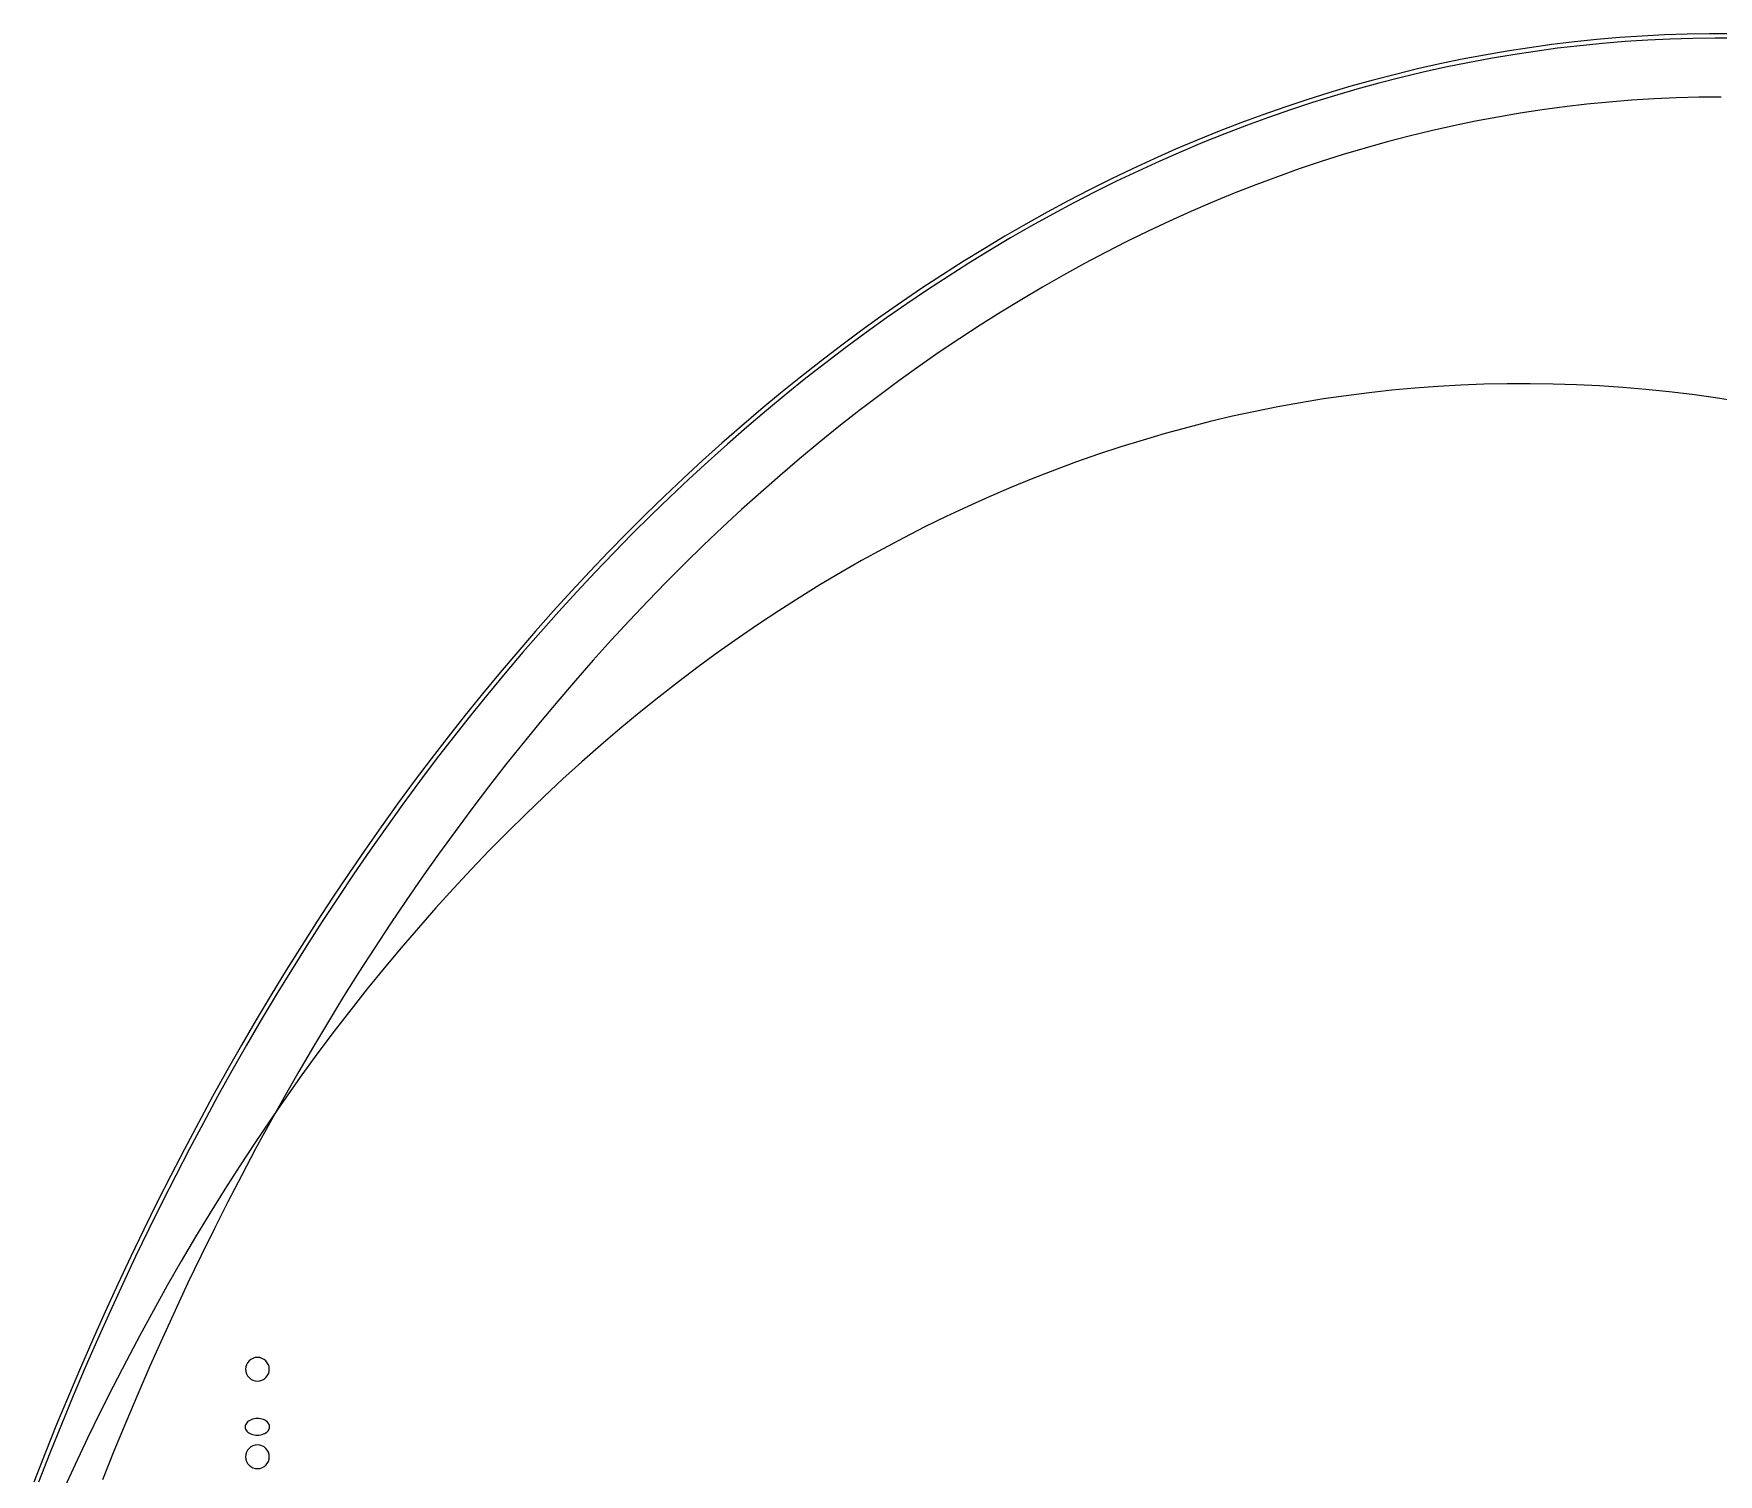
# Model space of a CAD drawing. Extents: x -1 to 217, y -22 to 302.
# Drawn here: x 13.2 to 107.7, y 220.8 to 301.6 of the extents above; entities that cross this region are included whole.
import ezdxf

# ---------------------------------------------------------------- set-up
doc = ezdxf.new("R2010")
doc.units = 0

msp = doc.modelspace()

# ---------------------------------------------------------------- linework, layer by layer
at = {"layer": 'CIRCLES'}
for p, q in [((25.146, 226.949), (25.108, 226.825)), ((25.207, 227.064), (25.146, 226.949)), ((25.29, 227.165), (25.207, 227.064)), ((25.391, 227.247), (25.29, 227.165)), ((25.506, 227.309), (25.391, 227.247)), ((25.63, 227.347), (25.506, 227.309)), ((25.76, 227.359), (25.63, 227.347)), ((25.889, 227.347), (25.76, 227.359)), ((26.014, 227.309), (25.889, 227.347)), ((26.129, 227.247), (26.014, 227.309)), ((26.23, 227.165), (26.129, 227.247)), ((26.312, 227.064), (26.23, 227.165)), ((26.374, 226.949), (26.312, 227.064)), ((26.411, 226.825), (26.374, 226.949)), ((25.108, 226.825), (25.096, 226.695)), ((25.096, 226.695), (25.108, 226.565)), ((25.108, 226.565), (25.146, 226.441)), ((25.146, 226.441), (25.207, 226.326)), ((25.207, 226.326), (25.29, 226.225)), ((25.29, 226.225), (25.391, 226.143)), ((25.391, 226.143), (25.506, 226.081)), ((25.506, 226.081), (25.63, 226.043)), ((25.63, 226.043), (25.76, 226.031)), ((25.76, 226.031), (25.889, 226.043)), ((25.889, 226.043), (26.014, 226.081)), ((26.014, 226.081), (26.129, 226.143)), ((26.129, 226.143), (26.23, 226.225)), ((26.23, 226.225), (26.312, 226.326)), ((26.312, 226.326), (26.374, 226.441)), ((26.374, 226.441), (26.411, 226.565)), ((26.424, 226.695), (26.411, 226.825)), ((26.411, 226.565), (26.424, 226.695)), ((25.29, 222.254), (25.207, 222.153)), ((25.391, 222.337), (25.29, 222.254)), ((25.506, 222.398), (25.391, 222.337)), ((25.63, 222.436), (25.506, 222.398)), ((25.76, 222.449), (25.63, 222.436)), ((25.889, 222.436), (25.76, 222.449)), ((26.014, 222.398), (25.889, 222.436)), ((26.129, 222.337), (26.014, 222.398)), ((26.23, 222.254), (26.129, 222.337)), ((26.312, 222.153), (26.23, 222.254)), ((25.108, 221.914), (25.096, 221.784)), ((25.096, 221.784), (25.108, 221.655)), ((25.146, 222.039), (25.108, 221.914)), ((25.108, 221.655), (25.146, 221.53)), ((25.207, 222.153), (25.146, 222.039)), ((25.146, 221.53), (25.207, 221.415)), ((25.207, 221.415), (25.29, 221.315)), ((25.29, 221.315), (25.391, 221.232)), ((25.391, 221.232), (25.506, 221.171)), ((26.014, 221.171), (26.129, 221.232)), ((26.129, 221.232), (26.23, 221.315)), ((26.23, 221.315), (26.312, 221.415)), ((26.374, 222.039), (26.312, 222.153)), ((26.312, 221.415), (26.374, 221.53)), ((26.411, 221.914), (26.374, 222.039)), ((26.374, 221.53), (26.411, 221.655)), ((26.424, 221.784), (26.411, 221.914)), ((26.411, 221.655), (26.424, 221.784)), ((25.506, 221.171), (25.63, 221.133)), ((25.63, 221.133), (25.76, 221.12)), ((25.76, 221.12), (25.889, 221.133)), ((25.889, 221.133), (26.014, 221.171))]:
    msp.add_line(p, q, dxfattribs=at)
at = {"layer": 'ELLIPSES'}
for p, q in [((105.987, 301.597), (104.722, 301.553)), ((107.253, 301.618), (105.987, 301.597)), ((108.519, 301.618), (107.253, 301.618)), ((95.883, 300.64), (94.626, 300.423)), ((97.142, 300.835), (95.883, 300.64)), ((97.462, 300.629), (96.203, 300.438)), ((98.403, 301.009), (97.142, 300.835)), ((98.722, 300.798), (97.462, 300.629)), ((99.665, 301.162), (98.403, 301.009)), ((99.984, 300.945), (98.722, 300.798)), ((100.928, 301.292), (99.665, 301.162)), ((101.247, 301.07), (99.984, 300.945)), ((102.192, 301.401), (100.928, 301.292)), ((102.51, 301.174), (101.247, 301.07)), ((103.456, 301.488), (102.192, 301.401)), ((103.774, 301.256), (102.51, 301.174)), ((104.722, 301.553), (103.456, 301.488)), ((105.039, 301.316), (103.774, 301.256)), ((106.304, 301.354), (105.039, 301.316)), ((107.57, 301.37), (106.304, 301.354)), ((108.835, 301.365), (107.57, 301.37)), ((92.116, 299.923), (90.865, 299.642)), ((92.436, 299.737), (91.185, 299.46)), ((93.37, 300.184), (92.116, 299.923)), ((93.69, 299.992), (92.436, 299.737)), ((94.626, 300.423), (93.37, 300.184)), ((94.946, 300.226), (93.69, 299.992)), ((96.203, 300.438), (94.946, 300.226)), ((88.368, 299.013), (87.124, 298.667)), ((88.689, 298.841), (87.444, 298.499)), ((89.615, 299.338), (88.368, 299.013)), ((89.935, 299.161), (88.689, 298.841)), ((90.865, 299.642), (89.615, 299.338)), ((91.185, 299.46), (89.935, 299.161)), ((84.644, 297.91), (83.408, 297.5)), ((85.882, 298.299), (84.644, 297.91)), ((86.203, 298.136), (84.964, 297.751)), ((87.124, 298.667), (85.882, 298.299)), ((87.444, 298.499), (86.203, 298.136)), ((102.875, 297.883), (101.62, 297.782)), ((104.131, 297.961), (102.875, 297.883)), ((105.387, 298.017), (104.131, 297.961)), ((106.644, 298.051), (105.387, 298.017)), ((107.901, 298.062), (106.644, 298.051)), ((82.176, 297.069), (80.948, 296.616)), ((82.496, 296.919), (81.267, 296.47)), ((83.408, 297.5), (82.176, 297.069)), ((83.728, 297.346), (82.496, 296.919)), ((84.964, 297.751), (83.728, 297.346)), ((95.361, 296.943), (94.114, 296.708)), ((96.61, 297.155), (95.361, 296.943)), ((97.861, 297.345), (96.61, 297.155)), ((99.112, 297.513), (97.861, 297.345)), ((100.366, 297.659), (99.112, 297.513)), ((101.62, 297.782), (100.366, 297.659)), ((79.723, 296.142), (78.501, 295.647)), ((80.042, 296.001), (78.82, 295.51)), ((80.948, 296.616), (79.723, 296.142)), ((81.267, 296.47), (80.042, 296.001)), ((91.626, 296.171), (90.385, 295.87)), ((92.869, 296.451), (91.626, 296.171)), ((94.114, 296.708), (92.869, 296.451)), ((77.284, 295.132), (76.071, 294.595)), ((77.603, 294.999), (76.389, 294.466)), ((78.501, 295.647), (77.284, 295.132)), ((78.82, 295.51), (77.603, 294.999)), ((87.912, 295.201), (86.679, 294.833)), ((89.147, 295.546), (87.912, 295.201)), ((90.385, 295.87), (89.147, 295.546)), ((74.862, 294.038), (73.657, 293.459)), ((76.071, 294.595), (74.862, 294.038)), ((76.389, 294.466), (75.18, 293.913)), ((84.222, 294.032), (82.999, 293.598)), ((85.449, 294.443), (84.222, 294.032)), ((86.679, 294.833), (85.449, 294.443)), ((73.657, 293.459), (72.457, 292.861)), ((73.975, 293.338), (72.775, 292.744)), ((75.18, 293.913), (73.975, 293.338)), ((81.78, 293.143), (80.564, 292.666)), ((82.999, 293.598), (81.78, 293.143)), ((71.262, 292.241), (70.072, 291.601)), ((71.579, 292.128), (70.388, 291.492)), ((72.457, 292.861), (71.262, 292.241)), ((72.775, 292.744), (71.579, 292.128)), ((79.351, 292.167), (78.143, 291.647)), ((80.564, 292.666), (79.351, 292.167)), ((70.072, 291.601), (68.887, 290.941)), ((70.388, 291.492), (69.203, 290.835)), ((78.143, 291.647), (76.939, 291.105)), ((67.707, 290.26), (66.532, 289.559)), ((68.887, 290.941), (67.707, 290.26)), ((69.203, 290.835), (68.022, 290.158)), ((75.74, 290.542), (74.545, 289.957)), ((76.939, 291.105), (75.74, 290.542)), ((66.532, 289.559), (65.364, 288.838)), ((66.847, 289.461), (65.678, 288.743)), ((68.022, 290.158), (66.847, 289.461)), ((73.355, 289.351), (72.17, 288.724)), ((74.545, 289.957), (73.355, 289.351)), ((65.364, 288.838), (64.2, 288.097)), ((65.678, 288.743), (64.514, 288.005)), ((72.17, 288.724), (70.989, 288.076)), ((64.2, 288.097), (63.043, 287.336)), ((64.514, 288.005), (63.356, 287.248)), ((69.814, 287.407), (68.645, 286.717)), ((70.989, 288.076), (69.814, 287.407)), ((61.892, 286.555), (60.746, 285.754)), ((62.204, 286.47), (61.058, 285.673)), ((63.043, 287.336), (61.892, 286.555)), ((63.356, 287.248), (62.204, 286.47)), ((68.645, 286.717), (67.481, 286.006)), ((60.746, 285.754), (59.608, 284.934)), ((61.058, 285.673), (59.919, 284.856)), ((67.481, 286.006), (66.322, 285.274)), ((59.608, 284.934), (58.475, 284.094)), ((59.919, 284.856), (58.786, 284.019)), ((66.322, 285.274), (65.17, 284.522)), ((58.475, 284.094), (57.35, 283.234)), ((58.786, 284.019), (57.66, 283.163)), ((64.023, 283.749), (62.883, 282.956)), ((65.17, 284.522), (64.023, 283.749)), ((57.35, 283.234), (56.231, 282.356)), ((57.66, 283.163), (56.54, 282.287)), ((62.883, 282.956), (61.749, 282.142)), ((56.231, 282.356), (55.119, 281.458)), ((56.54, 282.287), (55.427, 281.392)), ((61.749, 282.142), (60.622, 281.309)), ((90.711, 281.734), (89.423, 281.616)), ((92.001, 281.829), (90.711, 281.734)), ((93.293, 281.901), (92.001, 281.829)), ((94.587, 281.951), (93.293, 281.901)), ((95.882, 281.978), (94.587, 281.951)), ((97.178, 281.982), (95.882, 281.978)), ((98.476, 281.963), (97.178, 281.982)), ((99.775, 281.922), (98.476, 281.963)), ((101.074, 281.858), (99.775, 281.922)), ((102.374, 281.771), (101.074, 281.858)), ((103.674, 281.661), (102.374, 281.771)), ((55.119, 281.458), (54.014, 280.541)), ((55.427, 281.392), (54.322, 280.479)), ((60.622, 281.309), (59.501, 280.455)), ((84.297, 280.917), (83.023, 280.685)), ((85.575, 281.126), (84.297, 280.917)), ((86.855, 281.312), (85.575, 281.126)), ((88.138, 281.475), (86.855, 281.312)), ((89.423, 281.616), (88.138, 281.475)), ((104.975, 281.529), (103.674, 281.661)), ((106.275, 281.374), (104.975, 281.529)), ((107.576, 281.196), (106.275, 281.374)), ((108.876, 280.995), (107.576, 281.196)), ((54.014, 280.541), (52.916, 279.606)), ((54.322, 280.479), (53.223, 279.546)), ((59.501, 280.455), (58.388, 279.581)), ((79.221, 279.856), (77.961, 279.535)), ((80.485, 280.155), (79.221, 279.856)), ((81.752, 280.432), (80.485, 280.155)), ((83.023, 280.685), (81.752, 280.432)), ((52.916, 279.606), (51.826, 278.651)), ((53.223, 279.546), (52.132, 278.594)), ((58.388, 279.581), (57.281, 278.688)), ((76.706, 279.191), (75.454, 278.825)), ((77.961, 279.535), (76.706, 279.191)), ((51.826, 278.651), (50.743, 277.678)), ((52.132, 278.594), (51.049, 277.623)), ((57.281, 278.688), (56.181, 277.775)), ((72.965, 278.025), (71.727, 277.592)), ((74.207, 278.436), (72.965, 278.025)), ((75.454, 278.825), (74.207, 278.436)), ((50.743, 277.678), (49.668, 276.686)), ((51.049, 277.623), (49.973, 276.634)), ((56.181, 277.775), (55.089, 276.842)), ((70.495, 277.137), (69.268, 276.66)), ((71.727, 277.592), (70.495, 277.137)), ((49.668, 276.686), (48.601, 275.676)), ((49.973, 276.634), (48.905, 275.627)), ((55.089, 276.842), (54.004, 275.89)), ((68.046, 276.161), (66.83, 275.64)), ((69.268, 276.66), (68.046, 276.161)), ((48.601, 275.676), (47.542, 274.647)), ((48.905, 275.627), (47.845, 274.601)), ((54.004, 275.89), (52.927, 274.918)), ((66.83, 275.64), (65.619, 275.097)), ((47.542, 274.647), (46.491, 273.601)), ((47.845, 274.601), (46.793, 273.557)), ((52.927, 274.918), (51.858, 273.927)), ((64.415, 274.533), (63.217, 273.947)), ((65.619, 275.097), (64.415, 274.533)), ((46.491, 273.601), (45.448, 272.536)), ((46.793, 273.557), (45.749, 272.494)), ((51.858, 273.927), (50.796, 272.918)), ((62.025, 273.339), (60.839, 272.71)), ((63.217, 273.947), (62.025, 273.339)), ((45.448, 272.536), (44.413, 271.453)), ((45.749, 272.494), (44.714, 271.414)), ((50.796, 272.918), (49.743, 271.889)), ((60.839, 272.71), (59.66, 272.059)), ((44.413, 271.453), (43.387, 270.353)), ((44.714, 271.414), (43.687, 270.316)), ((49.743, 271.889), (48.698, 270.842)), ((58.488, 271.387), (57.324, 270.694)), ((59.66, 272.059), (58.488, 271.387)), ((48.698, 270.842), (47.661, 269.776)), ((57.324, 270.694), (56.166, 269.98)), ((43.387, 270.353), (42.37, 269.236)), ((43.687, 270.316), (42.669, 269.201)), ((47.661, 269.776), (46.633, 268.692)), ((56.166, 269.98), (55.016, 269.245)), ((42.37, 269.236), (41.362, 268.1)), ((42.669, 269.201), (41.66, 268.068)), ((46.633, 268.692), (45.613, 267.589)), ((53.873, 268.489), (52.738, 267.713)), ((55.016, 269.245), (53.873, 268.489)), ((41.362, 268.1), (40.362, 266.948)), ((41.66, 268.068), (40.66, 266.918)), ((45.613, 267.589), (44.603, 266.469)), ((52.738, 267.713), (51.611, 266.916)), ((40.362, 266.948), (39.372, 265.778)), ((40.66, 266.918), (39.668, 265.75)), ((51.611, 266.916), (50.492, 266.098)), ((39.372, 265.778), (38.39, 264.592)), ((39.668, 265.75), (38.686, 264.566)), ((44.603, 266.469), (43.601, 265.33)), ((50.492, 266.098), (49.382, 265.26)), ((43.601, 265.33), (42.608, 264.174)), ((49.382, 265.26), (48.279, 264.402)), ((38.39, 264.592), (37.419, 263.388)), ((38.686, 264.566), (37.713, 263.364)), ((42.608, 264.174), (41.625, 263)), ((48.279, 264.402), (47.186, 263.523)), ((37.419, 263.388), (36.456, 262.169)), ((37.713, 263.364), (36.75, 262.146)), ((41.625, 263), (40.651, 261.808)), ((47.186, 263.523), (46.101, 262.625)), ((36.456, 262.169), (35.503, 260.932)), ((36.75, 262.146), (35.796, 260.912)), ((46.101, 262.625), (45.025, 261.707)), ((35.503, 260.932), (34.56, 259.679)), ((40.651, 261.808), (39.686, 260.599)), ((45.025, 261.707), (43.959, 260.769)), ((35.796, 260.912), (34.852, 259.661)), ((39.686, 260.599), (38.731, 259.374)), ((43.959, 260.769), (42.901, 259.811)), ((34.56, 259.679), (33.627, 258.411)), ((34.852, 259.661), (33.918, 258.394)), ((38.731, 259.374), (37.786, 258.131)), ((42.901, 259.811), (41.853, 258.834)), ((33.627, 258.411), (32.704, 257.126)), ((33.918, 258.394), (32.994, 257.11)), ((37.786, 258.131), (36.851, 256.871)), ((41.853, 258.834), (40.814, 257.838)), ((40.814, 257.838), (39.786, 256.823)), ((32.704, 257.126), (31.79, 255.825)), ((32.994, 257.11), (32.08, 255.812)), ((36.851, 256.871), (35.926, 255.595)), ((39.786, 256.823), (38.767, 255.789)), ((31.79, 255.825), (30.887, 254.509)), ((32.08, 255.812), (31.176, 254.497)), ((35.926, 255.595), (35.011, 254.302)), ((38.767, 255.789), (37.758, 254.736)), ((30.887, 254.509), (29.995, 253.177)), ((31.176, 254.497), (30.282, 253.167)), ((35.011, 254.302), (34.107, 252.993)), ((37.758, 254.736), (36.76, 253.664)), ((36.76, 253.664), (35.771, 252.574)), ((29.995, 253.177), (29.113, 251.83)), ((30.282, 253.167), (29.399, 251.821)), ((34.107, 252.993), (33.213, 251.668)), ((35.771, 252.574), (34.794, 251.466)), ((29.113, 251.83), (28.241, 250.468)), ((29.399, 251.821), (28.527, 250.461)), ((33.213, 251.668), (32.329, 250.327)), ((34.794, 251.466), (33.827, 250.34)), ((28.241, 250.468), (27.38, 249.092)), ((28.527, 250.461), (27.665, 249.085)), ((32.329, 250.327), (31.456, 248.971)), ((33.827, 250.34), (32.87, 249.195)), ((27.38, 249.092), (26.53, 247.7)), ((27.665, 249.085), (26.814, 247.695)), ((31.456, 248.971), (30.594, 247.599)), ((32.87, 249.195), (31.925, 248.033)), ((26.53, 247.7), (25.691, 246.294)), ((26.814, 247.695), (25.974, 246.29)), ((31.925, 248.033), (30.991, 246.853)), ((30.594, 247.599), (29.743, 246.212)), ((30.991, 246.853), (30.068, 245.656)), ((25.691, 246.294), (24.863, 244.873)), ((25.974, 246.29), (25.145, 244.871)), ((29.743, 246.212), (28.903, 244.809)), ((24.863, 244.873), (24.046, 243.439)), ((25.145, 244.871), (24.327, 243.437)), ((30.068, 245.656), (29.156, 244.441)), ((28.903, 244.809), (28.075, 243.392)), ((29.156, 244.441), (28.256, 243.21)), ((24.046, 243.439), (23.241, 241.99)), ((24.327, 243.437), (23.521, 241.99)), ((28.075, 243.392), (27.257, 241.96)), ((28.256, 243.21), (27.368, 241.961)), ((23.241, 241.99), (22.446, 240.528)), ((23.521, 241.99), (22.726, 240.529)), ((27.257, 241.96), (26.451, 240.514)), ((27.368, 241.961), (26.491, 240.696)), ((22.446, 240.528), (21.664, 239.052)), ((22.726, 240.529), (21.942, 239.054)), ((26.491, 240.696), (25.627, 239.414)), ((26.451, 240.514), (25.657, 239.053)), ((25.627, 239.414), (24.774, 238.117)), ((21.664, 239.052), (20.892, 237.563)), ((21.942, 239.054), (21.17, 237.565)), ((25.657, 239.053), (24.874, 237.578)), ((20.892, 237.563), (20.133, 236.061)), ((21.17, 237.565), (20.41, 236.064)), ((24.774, 238.117), (23.934, 236.803)), ((24.874, 237.578), (24.103, 236.09)), ((23.934, 236.803), (23.106, 235.473)), ((20.133, 236.061), (19.385, 234.545)), ((20.41, 236.064), (19.661, 234.549)), ((23.106, 235.473), (22.29, 234.127)), ((24.103, 236.09), (23.343, 234.587)), ((19.385, 234.545), (18.649, 233.017)), ((19.661, 234.549), (18.924, 233.022)), ((23.343, 234.587), (22.596, 233.071)), ((22.29, 234.127), (21.487, 232.766)), ((18.649, 233.017), (17.926, 231.477)), ((18.924, 233.022), (18.2, 231.482)), ((21.487, 232.766), (20.696, 231.389)), ((22.596, 233.071), (21.861, 231.543)), ((17.926, 231.477), (17.214, 229.924)), ((18.2, 231.482), (17.487, 229.93)), ((20.696, 231.389), (19.919, 229.998)), ((21.861, 231.543), (21.138, 230.001)), ((17.214, 229.924), (16.514, 228.359)), ((17.487, 229.93), (16.787, 228.365)), ((19.919, 229.998), (19.154, 228.592)), ((21.138, 230.001), (20.427, 228.446)), ((16.514, 228.359), (15.827, 226.782)), ((16.787, 228.365), (16.099, 226.789)), ((19.154, 228.592), (18.403, 227.171)), ((20.427, 228.446), (19.729, 226.878)), ((18.403, 227.171), (17.664, 225.735)), ((15.827, 226.782), (15.152, 225.193)), ((16.099, 226.789), (15.423, 225.201)), ((19.729, 226.878), (19.043, 225.299)), ((15.152, 225.193), (14.49, 223.593)), ((15.423, 225.201), (14.76, 223.601)), ((17.664, 225.735), (16.939, 224.286)), ((19.043, 225.299), (18.369, 223.707)), ((16.939, 224.286), (16.227, 222.822)), ((14.49, 223.593), (13.84, 221.981)), ((14.76, 223.601), (14.109, 221.99)), ((18.369, 223.707), (17.709, 222.103)), ((25.075, 223.517), (25.07, 223.456)), ((25.07, 223.456), (25.077, 223.395)), ((25.092, 223.577), (25.075, 223.517)), ((25.077, 223.395), (25.095, 223.335)), ((25.12, 223.635), (25.092, 223.577)), ((25.095, 223.335), (25.125, 223.278)), ((25.159, 223.691), (25.12, 223.635)), ((25.125, 223.278), (25.165, 223.223)), ((25.208, 223.742), (25.159, 223.691)), ((25.165, 223.223), (25.216, 223.173)), ((25.266, 223.789), (25.208, 223.742)), ((25.216, 223.173), (25.275, 223.128)), ((25.333, 223.83), (25.266, 223.789)), ((25.275, 223.128), (25.343, 223.089)), ((25.407, 223.865), (25.333, 223.83)), ((25.487, 223.893), (25.407, 223.865)), ((25.572, 223.914), (25.487, 223.893)), ((25.66, 223.927), (25.572, 223.914)), ((25.749, 223.933), (25.66, 223.927)), ((25.839, 223.93), (25.749, 223.933)), ((25.927, 223.919), (25.839, 223.93)), ((26.012, 223.901), (25.927, 223.919)), ((26.093, 223.875), (26.012, 223.901)), ((26.168, 223.842), (26.093, 223.875)), ((26.236, 223.802), (26.168, 223.842)), ((26.178, 223.1), (26.245, 223.142)), ((26.296, 223.757), (26.236, 223.802)), ((26.245, 223.142), (26.304, 223.189)), ((26.346, 223.707), (26.296, 223.757)), ((26.304, 223.189), (26.353, 223.24)), ((26.387, 223.653), (26.346, 223.707)), ((26.353, 223.24), (26.392, 223.295)), ((26.416, 223.596), (26.387, 223.653)), ((26.392, 223.295), (26.42, 223.354)), ((26.435, 223.536), (26.416, 223.596)), ((26.42, 223.354), (26.436, 223.414)), ((26.441, 223.475), (26.435, 223.536)), ((26.436, 223.414), (26.441, 223.475)), ((16.227, 222.822), (15.529, 221.345)), ((25.343, 223.089), (25.419, 223.056)), ((25.419, 223.056), (25.499, 223.03)), ((25.499, 223.03), (25.585, 223.012)), ((25.585, 223.012), (25.673, 223.001)), ((25.673, 223.001), (25.762, 222.998)), ((25.762, 222.998), (25.852, 223.003)), ((25.852, 223.003), (25.94, 223.017)), ((25.94, 223.017), (26.024, 223.037)), ((26.024, 223.037), (26.104, 223.066)), ((26.104, 223.066), (26.178, 223.1)), ((13.84, 221.981), (13.203, 220.359)), ((14.109, 221.99), (13.471, 220.368)), ((15.529, 221.345), (14.844, 219.854)), ((17.709, 222.103), (17.061, 220.488))]:
    msp.add_line(p, q, dxfattribs=at)

doc.saveas('drawing.dxf')
